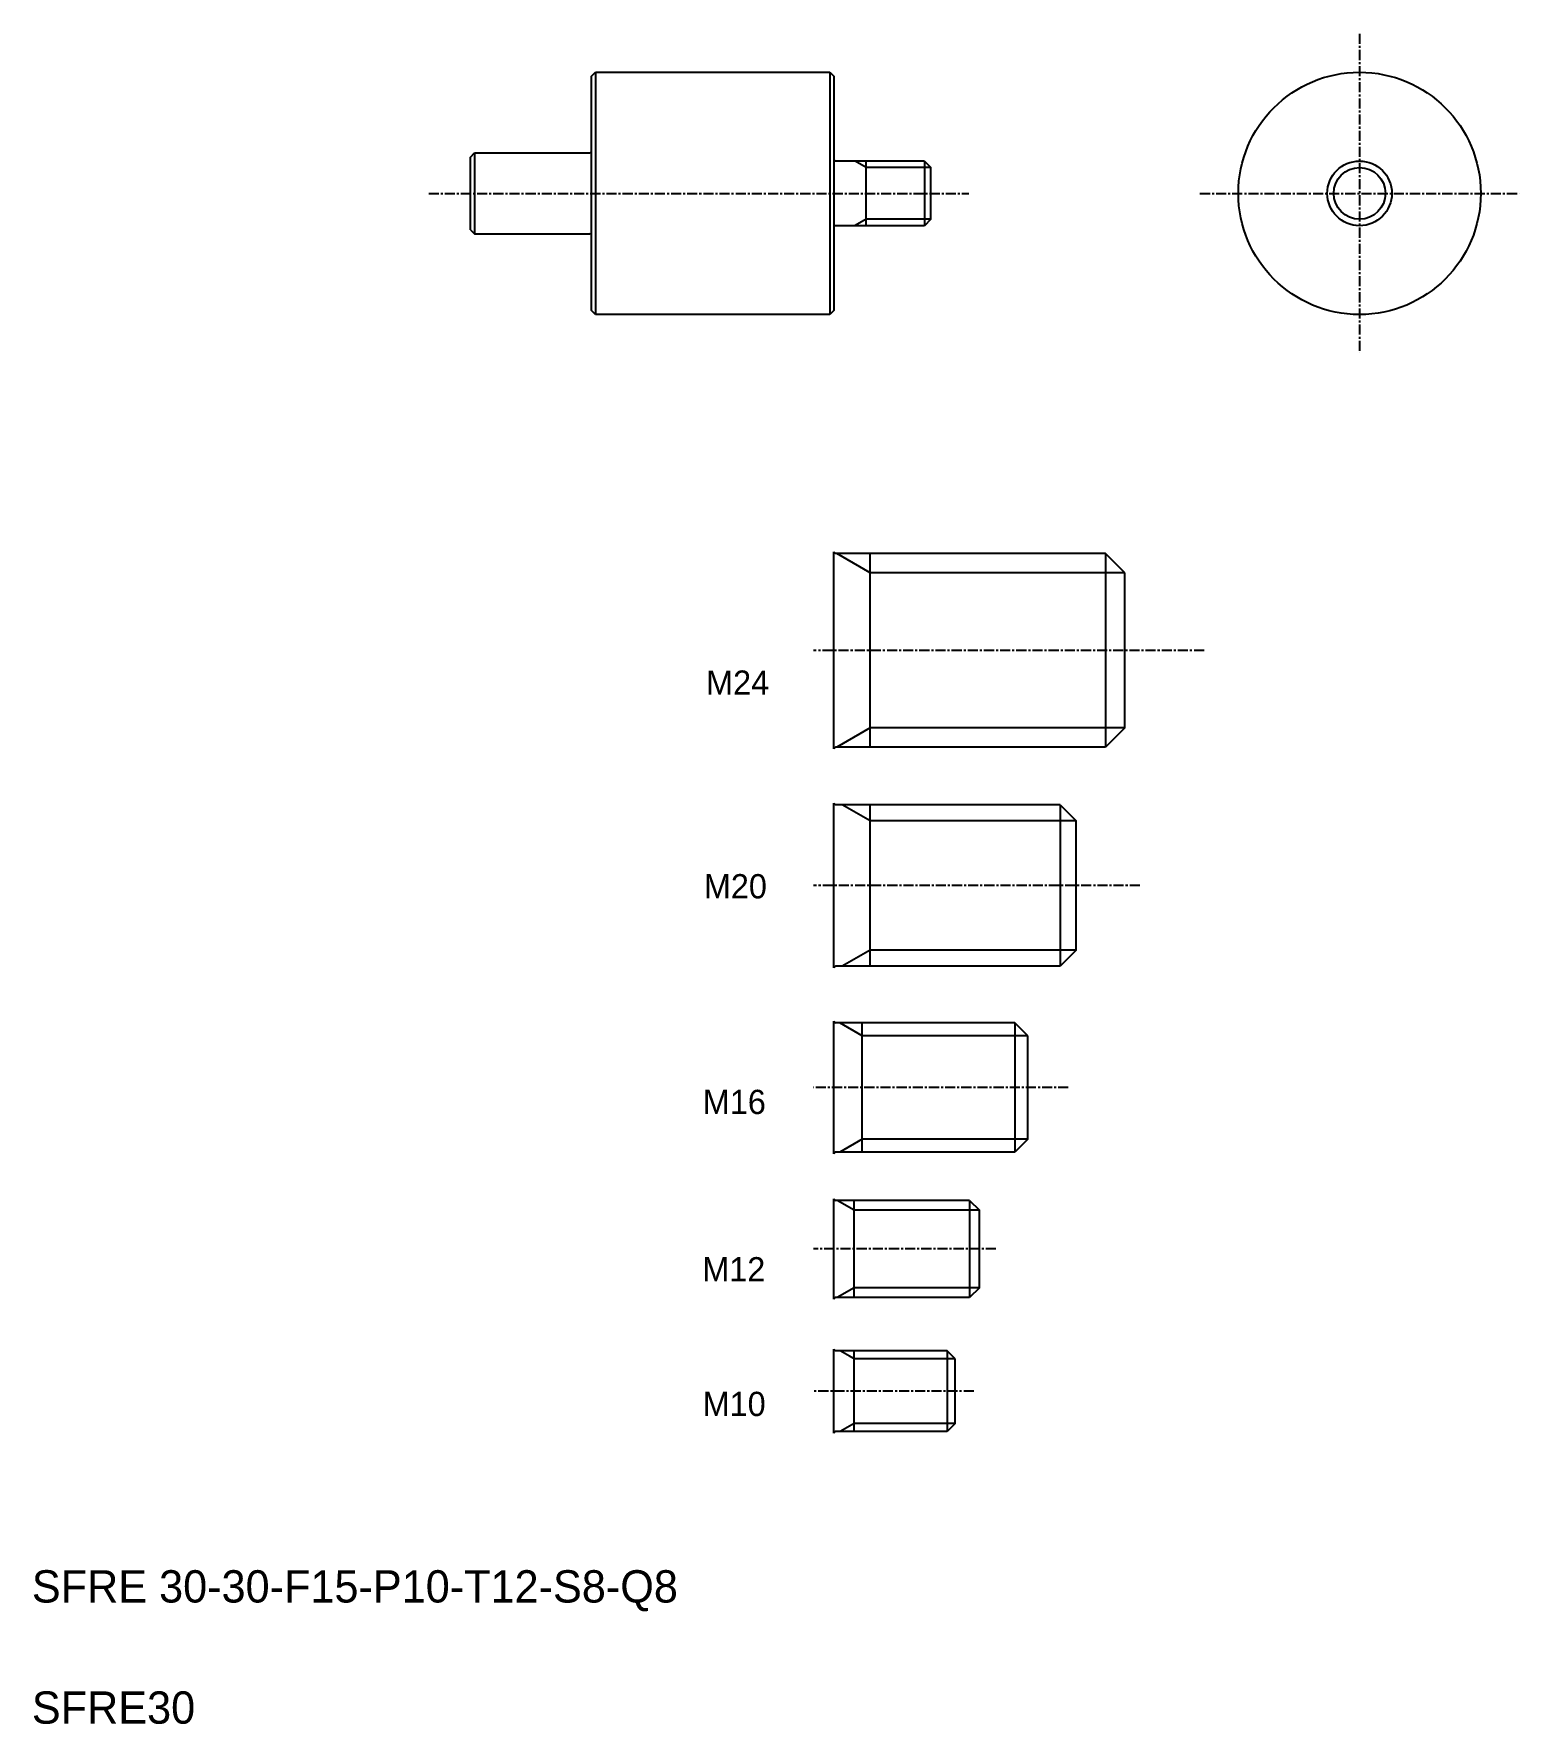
# Model space of a CAD drawing. Extents: x 85 to 268, y 76 to 286.
import ezdxf

# ---------------------------------------------------------------- set-up
doc = ezdxf.new("R2010")
doc.units = 0
doc.linetypes.add('CENTER', pattern=[2, 1.25, -0.25, 0.25, -0.25])
doc.layers.get('0').update_dxf_attribs({"linetype": 'CONTINUOUS'})
doc.layers.add('CENTER', color=1, linetype='CENTER')

msp = doc.modelspace()

# ---------------------------------------------------------------- linework, layer by layer
for p, q in [((153.58, 280.39), (154.08, 280.89)), ((154.08, 280.89), (154.08, 250.89)), ((154.08, 280.89), (183.08, 280.89)), ((183.08, 280.89), (183.08, 250.89)), ((183.08, 280.89), (183.58, 280.39)), ((153.58, 251.39), (153.58, 280.39)), ((183.58, 280.39), (183.58, 251.39)), ((183.08, 273.39), (183.08, 273.39)), ((138.58, 270.39), (139.08, 270.89)), ((138.58, 261.39), (138.58, 270.39)), ((187.58, 261.89), (187.58, 269.89)), ((194.78, 269.89), (195.58, 269.09)), ((195.58, 262.69), (195.58, 269.09)), ((183.08, 265.89), (183.08, 265.89)), ((195.58, 262.69), (194.78, 261.89)), ((138.58, 261.39), (139.08, 260.89)), ((154.08, 250.89), (153.58, 251.39)), ((183.58, 251.39), (183.08, 250.89)), ((183.08, 250.89), (154.08, 250.89)), ((188.08, 197.31), (188.08, 221.31)), ((219.58, 218.91), (217.18, 221.31)), ((219.58, 199.71), (219.58, 218.91)), ((219.58, 199.71), (217.18, 197.31)), ((188.08, 170.2), (188.08, 190.2)), ((211.58, 190.2), (213.58, 188.2)), ((213.58, 172.2), (213.58, 188.2)), ((213.58, 172.2), (211.58, 170.2)), ((187.08, 147.2), (187.08, 163.2)), ((207.58, 161.6), (205.98, 163.2)), ((207.58, 148.8), (207.58, 161.6)), ((207.58, 148.8), (205.98, 147.2)), ((186.08, 129.2), (186.08, 141.2)), ((200.38, 141.2), (201.58, 140)), ((201.58, 130.4), (201.58, 140)), ((201.58, 130.4), (200.38, 129.2)), ((186.08, 112.61), (186.08, 122.61)), ((198.58, 121.61), (197.58, 122.61)), ((198.58, 113.61), (198.58, 121.61)), ((198.58, 113.61), (197.58, 112.61))]:
    msp.add_line(p, q)
at = {"color": 7, "linetype": 'CONTINUOUS'}
for p, q in [((139.08, 270.89), (153.38, 270.89)), ((194.78, 269.89), (183.78, 269.89)), ((194.78, 261.89), (183.78, 261.89)), ((139.08, 260.89), (153.38, 260.89)), ((217.18, 221.31), (183.78, 221.31)), ((217.18, 221.31), (217.18, 197.31)), ((217.18, 197.31), (183.78, 197.31)), ((211.58, 190.2), (183.78, 190.2)), ((211.58, 190.2), (211.58, 170.2)), ((211.58, 170.2), (183.78, 170.2)), ((205.98, 163.2), (183.78, 163.2)), ((205.98, 163.2), (205.98, 147.2)), ((205.98, 147.2), (183.78, 147.2)), ((200.38, 141.2), (183.78, 141.2)), ((200.38, 141.2), (200.38, 129.2)), ((200.38, 129.2), (183.78, 129.2)), ((197.58, 122.61), (183.78, 122.61)), ((197.58, 122.61), (197.58, 112.61)), ((197.58, 112.61), (183.78, 112.61))]:
    msp.add_line(p, q, dxfattribs=at)
at = {"color": 7}
for p, q in [((139.08, 270.89), (139.08, 260.89)), ((194.78, 269.89), (194.78, 261.89))]:
    msp.add_line(p, q, dxfattribs=at)
at = {"color": 3}
for p, q in [((187.58, 269.09), (186.2, 269.89)), ((187.58, 262.7), (186.2, 261.9))]:
    msp.add_line(p, q, dxfattribs=at)
at = {"color": 3, "linetype": 'CONTINUOUS'}
for p, q in [((195.58, 269.09), (187.58, 269.09)), ((195.58, 262.69), (187.58, 262.69)), ((188.08, 218.91), (183.93, 221.31)), ((219.58, 218.91), (188.08, 218.91)), ((188.08, 199.71), (183.93, 197.31)), ((219.58, 199.71), (188.08, 199.71)), ((188.08, 188.2), (184.62, 190.2)), ((213.58, 188.2), (188.08, 188.2)), ((188.08, 172.2), (184.62, 170.2)), ((213.58, 172.2), (188.08, 172.2)), ((187.08, 161.6), (184.31, 163.2)), ((207.58, 161.6), (187.08, 161.6)), ((187.08, 148.8), (184.31, 147.2)), ((207.58, 148.8), (187.08, 148.8)), ((186.08, 140), (184, 141.2)), ((201.58, 140), (186.08, 140)), ((186.08, 130.4), (184, 129.2)), ((201.58, 130.4), (186.08, 130.4)), ((186.08, 121.61), (184.35, 122.61)), ((198.58, 121.61), (186.08, 121.61)), ((186.08, 113.61), (184.35, 112.61)), ((198.58, 113.61), (186.08, 113.61))]:
    msp.add_line(p, q, dxfattribs=at)
at = {"linetype": 'CONTINUOUS'}
for p, q in [((183.58, 197.11), (183.58, 221.51)), ((183.58, 170), (183.58, 190.4)), ((183.58, 147), (183.58, 163.4)), ((183.58, 129), (183.58, 141.4)), ((183.58, 112.41), (183.58, 122.81))]:
    msp.add_line(p, q, dxfattribs=at)
at = {"color": 2, "linetype": 'CONTINUOUS'}
msp.add_line((186.08, 121.61), (185.56, 121.91), dxfattribs=at)
msp.add_circle((248.64, 265.89), 15)
at = {"color": 7, "linetype": 'CONTINUOUS'}
msp.add_circle((248.64, 265.89), 4, dxfattribs=at)
at = {"color": 3, "linetype": 'CONTINUOUS'}
msp.add_circle((248.64, 265.89), 3.2, dxfattribs=at)
for centre, start, end in [((153.38, 271.09), 270, 0), ((183.78, 270.09), 180, 270), ((183.78, 261.69), 90, 180), ((153.38, 260.69), 0, 90)]:
    msp.add_arc(centre, 0.2, start, end)
at = {"linetype": 'CONTINUOUS'}
for centre, start, end in [((183.78, 221.51), 180, 270), ((183.78, 197.11), 90, 180), ((183.78, 190.4), 180, 270), ((183.78, 170), 90, 180), ((183.78, 163.4), 180, 270), ((183.78, 147), 90, 180), ((183.78, 141.4), 180, 270), ((183.78, 129), 90, 180), ((183.78, 122.81), 180, 270), ((183.78, 112.41), 90, 180)]:
    msp.add_arc(centre, 0.2, start, end, dxfattribs=at)
at = {"layer": 'CENTER', "color": 1, "linetype": 'CENTER'}
for p, q in [((248.64, 285.65), (248.64, 246.13)), ((133.42, 265.89), (200.27, 265.89)), ((228.88, 265.89), (268.4, 265.89)), ((229.4, 209.31), (181.06, 209.31)), ((221.44, 180.2), (181.06, 180.2)), ((212.59, 155.2), (181.06, 155.2)), ((203.64, 135.2), (181.06, 135.2)), ((200.89, 117.61), (181.06, 117.61))]:
    msp.add_line(p, q, dxfattribs=at)

# ---------------------------------------------------------------- texts
at = {"color": 7}
for s, p in [('M24', (167.76, 203.82)), ('M20', (167.48, 178.61)), ('M16', (167.35, 151.91)), ('M12', (167.28, 131.19)), ('M10', (167.33, 114.52))]:
    msp.add_text(s, height=3, dxfattribs=at).set_placement(p)
for s, p in [('SFRE 30-30-F15-P10-T12-S8-Q8', (84.3, 91.43)), ('SFRE30', (84.3, 76.43))]:
    msp.add_text(s, height=4).set_placement(p)

doc.saveas('drawing.dxf')
